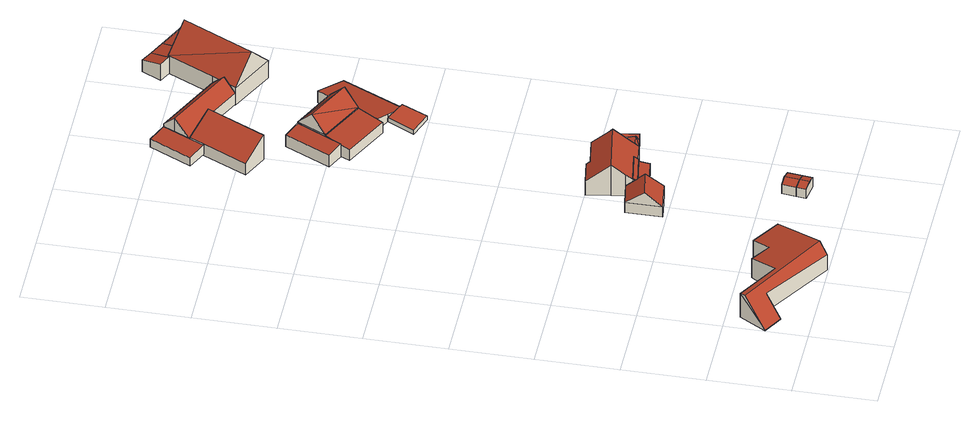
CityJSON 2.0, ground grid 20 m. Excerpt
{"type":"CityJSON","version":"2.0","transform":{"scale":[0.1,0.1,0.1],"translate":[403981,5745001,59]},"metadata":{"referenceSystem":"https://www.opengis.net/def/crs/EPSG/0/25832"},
"CityObjects":{
"building1":{"type":"Building","attributes":{"Gemeindeschluessel":"05515000","Geometrietyp2DReferenz":"3000","function":"31001_1000","roofType":"5000","measuredHeight":7.17},"address":[{"country":"Germany","locality":"Münster","thoroughfareNumber":"55","thoroughfareName":"Am Inkmanns Holz"}],"geometry":[{"type":"Solid","lod":"2","boundaries":[[[[0,1,2,3]],[[4,5,1,0]],[[6,7,5,4]],[[8,9,7,6]],[[10,11,9,8]],[[12,13,11,10]],[[14,15,13,12]],[[16,17,15,14]],[[18,19,17,16]],[[3,2,19,18]],[[0,20,21,8,6,4]],[[3,18,16,14,12,10,21,20]],[[8,21,10]],[[3,20,0]],[[1,5,7,9,11,13,15,17,19,2]]]],"semantics":{"surfaces":[{"type":"WallSurface"},{"type":"RoofSurface"},{"type":"GroundSurface"}],"values":[[0,0,0,0,0,0,0,0,0,0,1,1,0,0,2]]}}]},
"building2":{"type":"Building","attributes":{"Gemeindeschluessel":"05515000","Geometrietyp2DReferenz":"3000","function":"31001_2460","roofType":"5000","measuredHeight":6.43},"geometry":[{"type":"Solid","lod":"2","boundaries":[[[[22,23,24,25]],[[26,27,23,22]],[[28,29,27,26]],[[30,31,29,28]],[[32,33,31,30]],[[25,24,33,32]],[[28,34,35,30]],[[26,22,25,32,35,34]],[[26,34,28]],[[30,35,32]],[[23,27,29,31,33,24]]]],"semantics":{"surfaces":[{"type":"WallSurface"},{"type":"RoofSurface"},{"type":"GroundSurface"}],"values":[[0,0,0,0,0,0,1,1,0,0,2]]}}]},
"building3":{"type":"Building","attributes":{"Gemeindeschluessel":"05515000","Geometrietyp2DReferenz":"3000","function":"51009_1610","roofType":"3100","measuredHeight":3.28},"geometry":[{"type":"Solid","lod":"2","boundaries":[[[[36,37,38,39]],[[40,41,37,36]],[[42,43,41,40]],[[39,38,43,42]],[[36,44,40]],[[42,45,39]],[[39,45,44,36]],[[40,44,45,42]],[[37,41,43,38]]]],"semantics":{"surfaces":[{"type":"WallSurface"},{"type":"RoofSurface"},{"type":"GroundSurface"}],"values":[[0,0,0,0,0,0,1,1,2]]}}]},
"building4":{"type":"Building","attributes":{"Gemeindeschluessel":"05515000","Geometrietyp2DReferenz":"3000","function":"31001_2700","roofType":"3100","measuredHeight":3.29},"geometry":[{"type":"Solid","lod":"2","boundaries":[[[[46,47,37,36]],[[48,49,47,46]],[[40,41,49,48]],[[36,37,41,40]],[[46,50,48]],[[40,44,36]],[[36,44,50,46]],[[48,50,44,40]],[[47,49,41,37]]]],"semantics":{"surfaces":[{"type":"WallSurface"},{"type":"RoofSurface"},{"type":"GroundSurface"}],"values":[[0,0,0,0,0,0,1,1,2]]}}]},
"building5":{"type":"Building","attributes":{"Gemeindeschluessel":"05515000","Geometrietyp2DReferenz":"3000","function":"51009_1610","roofType":"2100","measuredHeight":2.71},"geometry":[{"type":"Solid","lod":"2","boundaries":[[[[51,52,53,54]],[[55,56,52,51]],[[57,58,56,55]],[[59,60,58,57]],[[61,62,60,59]],[[54,53,62,61]],[[59,57,55,51,54,61]],[[52,56,58,60,62,53]]]],"semantics":{"surfaces":[{"type":"WallSurface"},{"type":"RoofSurface"},{"type":"GroundSurface"}],"values":[[0,0,0,0,0,0,1,2]]}}]},
"building6":{"type":"Building","attributes":{"Gemeindeschluessel":"05515000","Geometrietyp2DReferenz":"3000","function":"51009_1610","roofType":"2100","measuredHeight":4.4},"geometry":[{"type":"Solid","lod":"2","boundaries":[[[[63,64,65,66]],[[67,68,64,63]],[[69,70,68,67]],[[66,65,70,69]],[[67,63,66,69]],[[64,68,70,65]]]],"semantics":{"surfaces":[{"type":"WallSurface"},{"type":"RoofSurface"},{"type":"GroundSurface"}],"values":[[0,0,0,0,1,2]]}}]},
"building7":{"type":"Building","attributes":{"Gemeindeschluessel":"05515000","Geometrietyp2DReferenz":"3000","function":"31001_1000","roofType":"3100","measuredHeight":8.74},"address":[{"country":"Germany","locality":"Münster","thoroughfareNumber":"51","thoroughfareName":"Am Inkmanns Holz"}],"geometry":[{"type":"Solid","lod":"2","boundaries":[[[[71,72,73,74]],[[75,76,72,71]],[[77,78,76,75]],[[79,80,78,77]],[[81,82,80,79]],[[83,84,82,81]],[[67,85,84,83]],[[63,86,85,67]],[[87,88,86,63]],[[89,27,88,87]],[[90,23,27,89]],[[91,24,23,90]],[[92,93,24,91]],[[94,95,93,92]],[[96,97,95,94]],[[74,73,97,96]],[[91,90,89,87,63,67,83,81,79,77,92]],[[75,71,74,96,94,92,77]],[[72,76,78,80,82,84,85,86,88,27,23,24,93,95,97,73]]]],"semantics":{"surfaces":[{"type":"WallSurface"},{"type":"RoofSurface"},{"type":"GroundSurface"}],"values":[[0,0,0,0,0,0,0,0,0,0,0,0,0,0,0,0,1,1,2]]}}]},
"building8":{"type":"Building","attributes":{"Gemeindeschluessel":"05515000","Geometrietyp2DReferenz":"3000","function":"51009_1610","roofType":"3100","measuredHeight":4.63},"geometry":[{"type":"Solid","lod":"2","boundaries":[[[[98,99,100,101]],[[102,103,99,98]],[[104,105,103,102]],[[101,100,105,104]],[[98,106,102]],[[104,107,101]],[[107,106,98]],[[98,101,107]],[[106,107,104]],[[104,102,106]],[[99,103,105,100]]]],"semantics":{"surfaces":[{"type":"WallSurface"},{"type":"RoofSurface"},{"type":"GroundSurface"}],"values":[[0,0,0,0,0,0,1,1,1,1,2]]}}]},
"building9":{"type":"Building","attributes":{"Gemeindeschluessel":"05515000","Geometrietyp2DReferenz":"3000","function":"31001_2460","roofType":"1000","measuredHeight":2.35},"geometry":[{"type":"Solid","lod":"2","boundaries":[[[[108,109,110,111]],[[112,103,109,108]],[[113,99,103,112]],[[108,111,113,112]],[[110,109,103,99]],[[111,110,99,113]]]],"semantics":{"surfaces":[{"type":"WallSurface"},{"type":"RoofSurface"},{"type":"GroundSurface"}],"values":[[0,0,0,1,2,0]]}}]},
"building10":{"type":"Building","attributes":{"Gemeindeschluessel":"05515000","Geometrietyp2DReferenz":"3000","function":"31001_2000","roofType":"2100","measuredHeight":3.82},"geometry":[{"type":"Solid","lod":"2","boundaries":[[[[114,115,116,117]],[[118,119,115,114]],[[120,121,119,118]],[[122,123,121,120]],[[117,116,123,122]],[[120,118,114,117,122]],[[115,119,121,123,116]]]],"semantics":{"surfaces":[{"type":"WallSurface"},{"type":"RoofSurface"},{"type":"GroundSurface"}],"values":[[0,0,0,0,0,1,2]]}}]},
"building11":{"type":"Building","attributes":{"Gemeindeschluessel":"05515000","Geometrietyp2DReferenz":"3000","function":"31001_2700","roofType":"2100","measuredHeight":7.2},"geometry":[{"type":"Solid","lod":"2","boundaries":[[[[124,125,126,127]],[[128,129,125,124]],[[130,131,129,128]],[[132,133,131,130]],[[134,135,133,132]],[[127,126,135,134]],[[132,130,128,124,127,134]],[[125,129,131,133,135,126]]]],"semantics":{"surfaces":[{"type":"WallSurface"},{"type":"RoofSurface"},{"type":"GroundSurface"}],"values":[[0,0,0,0,0,0,1,2]]}}]},
"building12":{"type":"Building","attributes":{"Gemeindeschluessel":"05515000","Geometrietyp2DReferenz":"3000","function":"31001_2700","roofType":"2100","measuredHeight":3.9},"geometry":[{"type":"Solid","lod":"2","boundaries":[[[[136,137,138,139]],[[140,141,137,136]],[[142,143,141,140]],[[144,145,143,142]],[[139,138,145,144]],[[142,140,136,139,144]],[[137,141,143,145,138]]]],"semantics":{"surfaces":[{"type":"WallSurface"},{"type":"RoofSurface"},{"type":"GroundSurface"}],"values":[[0,0,0,0,0,1,2]]}}]},
"building13":{"type":"Building","attributes":{"Gemeindeschluessel":"05515000","Geometrietyp2DReferenz":"3000","function":"31001_2700","roofType":"2100","measuredHeight":2.82},"geometry":[{"type":"Solid","lod":"2","boundaries":[[[[146,147,148,149]],[[150,151,147,146]],[[152,153,151,150]],[[154,155,153,152]],[[149,148,155,154]],[[152,150,146,149,154]],[[147,151,153,155,148]]]],"semantics":{"surfaces":[{"type":"WallSurface"},{"type":"RoofSurface"},{"type":"GroundSurface"}],"values":[[0,0,0,0,0,1,2]]}}]},
"building14":{"type":"Building","attributes":{"Gemeindeschluessel":"05515000","Geometrietyp2DReferenz":"3000","function":"31001_2700","roofType":"3100","measuredHeight":8.13},"geometry":[{"type":"Solid","lod":"2","boundaries":[[[[156,157,158,159]],[[160,143,157,156]],[[161,141,143,160]],[[159,158,141,161]],[[156,162,160]],[[161,163,159]],[[162,156,159]],[[159,163,162]],[[160,162,163]],[[163,161,160]],[[157,143,141,158]]]],"semantics":{"surfaces":[{"type":"WallSurface"},{"type":"RoofSurface"},{"type":"GroundSurface"}],"values":[[0,0,0,0,0,0,1,1,1,1,2]]}}]},
"building15":{"type":"Building","attributes":{"Gemeindeschluessel":"05515000","Geometrietyp2DReferenz":"3000","function":"31001_2700","roofType":"3100","measuredHeight":6.5},"geometry":[{"type":"Solid","lod":"2","boundaries":[[[[164,165,166,167]],[[168,169,165,164]],[[170,171,169,168]],[[172,173,171,170]],[[174,175,173,172]],[[176,177,175,174]],[[178,179,177,176]],[[167,166,179,178]],[[172,170,168,174]],[[164,167,178,176,174,168]],[[165,169,171,173,175,177,179,166]]]],"semantics":{"surfaces":[{"type":"WallSurface"},{"type":"RoofSurface"},{"type":"GroundSurface"}],"values":[[0,0,0,0,0,0,0,0,1,1,2]]}}]},
"building16":{"type":"Building","attributes":{"Gemeindeschluessel":"05515000","Geometrietyp2DReferenz":"3000","function":"51003_1201"},"children":["building16-1","building16-2"]},
"building16-1":{"type":"BuildingPart","attributes":{"roofType":"1000","measuredHeight":1.16},"parents":["building16"],"geometry":[{"type":"Solid","lod":"2","boundaries":[[[[180,181,182,183,184]],[[185,186,181,180]],[[187,188,186,185]],[[185,180,184,189,187]],[[181,186,188,182]],[[189,184,183]],[[188,187,189,183,182]]]],"semantics":{"surfaces":[{"type":"WallSurface"},{"type":"RoofSurface"},{"type":"GroundSurface"},{"type":"ClosureSurface"}],"values":[[0,0,0,1,2,0,3]]}}]},
"building16-2":{"type":"BuildingPart","attributes":{"roofType":"2100","measuredHeight":3.35},"parents":["building16"],"geometry":[{"type":"Solid","lod":"2","boundaries":[[[[183,182,190,191]],[[192,193,188,187,194]],[[195,196,193,192]],[[197,198,196,195]],[[199,200,198,197]],[[191,190,200,199]],[[197,195,192,194,189,183,191,199]],[[182,188,193,196,198,200,190]],[[189,194,187]],[[182,183,189,187,188]]]],"semantics":{"surfaces":[{"type":"WallSurface"},{"type":"RoofSurface"},{"type":"GroundSurface"},{"type":"ClosureSurface"}],"values":[[0,0,0,0,0,0,1,2,0,3]]}}]},
"building17":{"type":"Building","attributes":{"Gemeindeschluessel":"05515000","Geometrietyp2DReferenz":"3000","function":"31001_1000"},"address":[{"country":"Germany","locality":"Münster","thoroughfareNumber":"71","thoroughfareName":"Am Inkmanns Holz"}],"children":["building17-1","building17-2","building17-3"]},
"building17-1":{"type":"BuildingPart","attributes":{"roofType":"3100","measuredHeight":11.72},"parents":["building17"],"geometry":[{"type":"Solid","lod":"2","boundaries":[[[[201,202,203]],[[204,205,206,207,208,209,210,211]],[[202,204,211,203]],[[212,205,204,202]],[[213,206,205,212]],[[214,215,207,206,213]],[[216,210,209,217,218]],[[203,211,210,216]],[[216,219,203]],[[201,203,219]],[[220,221,201,219]],[[221,214,213,212,202,201]],[[220,219,216,218]],[[220,218,221]],[[215,214,221,222]],[[207,215,222,208]],[[222,221,218,217]],[[209,208,222,217]]]],"semantics":{"surfaces":[{"type":"WallSurface"},{"type":"GroundSurface"},{"type":"RoofSurface"},{"type":"ClosureSurface"}],"values":[[0,1,0,0,0,0,0,0,2,2,2,2,0,0,0,3,0,3]]}}]},
"building17-2":{"type":"BuildingPart","attributes":{"roofType":"2100","measuredHeight":4.71},"parents":["building17"],"geometry":[{"type":"Solid","lod":"2","boundaries":[[[[217,209,223,224]],[[224,223,225,226]],[[222,217,224,226]],[[209,208,225,223]],[[209,217,222,208]],[[222,226,225,208]]]],"semantics":{"surfaces":[{"type":"WallSurface"},{"type":"RoofSurface"},{"type":"GroundSurface"},{"type":"ClosureSurface"}],"values":[[0,0,1,2,3,3]]}}]},
"building17-3":{"type":"BuildingPart","attributes":{"roofType":"2100","measuredHeight":4.81},"parents":["building17"],"geometry":[{"type":"Solid","lod":"2","boundaries":[[[[227,228,207,215]],[[229,230,228,227]],[[226,225,230,229]],[[227,215,222,226,229]],[[208,207,228,230,225]],[[208,222,215,207]],[[208,225,226,222]]]],"semantics":{"surfaces":[{"type":"WallSurface"},{"type":"RoofSurface"},{"type":"GroundSurface"},{"type":"ClosureSurface"}],"values":[[0,0,0,1,2,3,3]]}}]},
"building18":{"type":"Building","attributes":{"Gemeindeschluessel":"05515000","Geometrietyp2DReferenz":"3000","function":"31001_2460","roofType":"2100","measuredHeight":4.78},"geometry":[{"type":"Solid","lod":"2","boundaries":[[[[231,210,232,233]],[[234,209,210,231]],[[235,223,209,234]],[[233,232,223,235]],[[234,231,233,235]],[[210,209,223,232]]]],"semantics":{"surfaces":[{"type":"WallSurface"},{"type":"RoofSurface"},{"type":"GroundSurface"}],"values":[[0,0,0,0,1,2]]}}]}
},
"vertices":[
[247,4,52],[247,4,8],[332,135,8],[332,135,56],[73,112,60],[73,112,8],[50,74,9],[50,74,8],[3,101,9],[3,101,8],[41,167,77],[41,167,8],[146,106,77],[146,106,8],[187,168,64],[187,168,8],[235,137,64],[235,137,8],[263,179,55],[263,179,8],[260,24,80],[34,154,80],
[428,480,59],[428,480,9],[424,508,9],[424,508,38],[429,481,59],[429,481,9],[439,421,39],[439,421,9],[363,409,39],[363,409,9],[363,498,38],[363,498,9],[432,464,73],[363,452,73],
[493,123,37],[493,123,10],[490,99,10],[490,99,37],[538,117,37],[538,117,10],[535,93,37],[535,93,10],[516,120,43],[513,96,43],
[497,158,37],[497,158,10],[542,153,37],[542,153,10],[520,156,43],
[511,494,42],[511,494,15],[432,481,15],[432,481,42],[512,495,42],[512,495,15],[517,468,35],[517,468,15],[433,454,35],[433,454,15],[429,481,42],[429,481,15],
[430,492,57],[430,492,13],[432,481,13],[432,481,49],[509,505,57],[509,505,13],[511,494,49],[511,494,13],
[541,611,57],[541,611,9],[472,600,9],[472,600,57],[547,571,89],[547,571,9],[549,562,97],[549,562,9],[558,502,48],[558,502,9],[512,495,48],[512,495,9],[511,494,48],[511,494,9],[509,505,9],[430,492,9],[432,481,48],[432,481,9],[429,481,48],[428,480,48],[424,508,70],[418,540,97],[418,540,9],[408,599,49],[408,599,9],[471,609,49],[471,609,9],
[573,575,46],[573,575,10],[547,571,10],[547,571,46],[584,507,46],[584,507,10],[558,502,46],[558,502,10],[583,515,56],[557,511,56],
[621,513,33],[621,513,10],[610,582,10],[610,582,33],[584,507,33],[573,575,33],
[399,1194,42],[399,1194,8],[439,1175,8],[439,1175,47],[453,1305,42],[453,1305,8],[494,1285,47],[494,1285,8],[459,1215,47],[459,1215,8],
[387,1484,40],[387,1484,7],[335,1376,7],[335,1376,40],[404,1520,40],[404,1520,7],[451,1497,69],[451,1497,7],[468,1489,79],[468,1489,7],[398,1346,79],[398,1346,7],
[439,1175,44],[439,1175,10],[428,1151,10],[428,1151,41],[459,1215,49],[459,1215,10],[572,1159,49],[572,1159,10],[541,1096,41],[541,1096,10],
[341,1506,33],[341,1506,9],[387,1484,9],[387,1484,37],[391,1609,33],[391,1609,9],[436,1587,37],[436,1587,9],[404,1520,37],[404,1520,9],
[607,1230,51],[607,1230,10],[494,1285,10],[494,1285,51],[572,1159,51],[459,1215,51],[590,1195,91],[477,1250,91],
[404,1520,34],[404,1520,11],[451,1497,11],[451,1497,34],[422,1558,76],[422,1558,11],[436,1587,44],[436,1587,11],[606,1505,44],[606,1505,11],[591,1476,76],[591,1476,11],[577,1447,44],[577,1447,11],[456,1506,44],[456,1506,11],
[608,1006,21],[608,1006,9],[638,1070,9],[638,1070,11],[638,1070,21],[550,1026,21],[550,1026,9],[585,1093,21],[585,1093,9],[609,1082,21],
[708,1220,9],[708,1220,12],[548,1109,43],[548,1109,9],[585,1093,29],[572,1159,43],[572,1159,9],[607,1230,43],[607,1230,9],[623,1264,43],[623,1264,9],
[632,1419,127],[576,1446,61],[687,1392,61],[576,1446,10],[577,1447,10],[606,1505,10],[661,1617,10],[662,1620,10],[701,1601,10],[772,1567,10],[687,1392,10],[577,1447,61],[606,1505,61],[661,1617,61],[661,1617,58],[772,1567,61],[701,1601,57],[701,1601,61],[717,1593,127],[701,1601,108],[662,1620,61],[662,1620,57],
[723,1645,10],[723,1645,45],[684,1664,10],[684,1664,45],
[631,1631,58],[631,1631,10],[655,1679,45],[655,1679,10],
[772,1567,58],[794,1611,10],[794,1611,44],[701,1601,58],[723,1645,44]
]}
